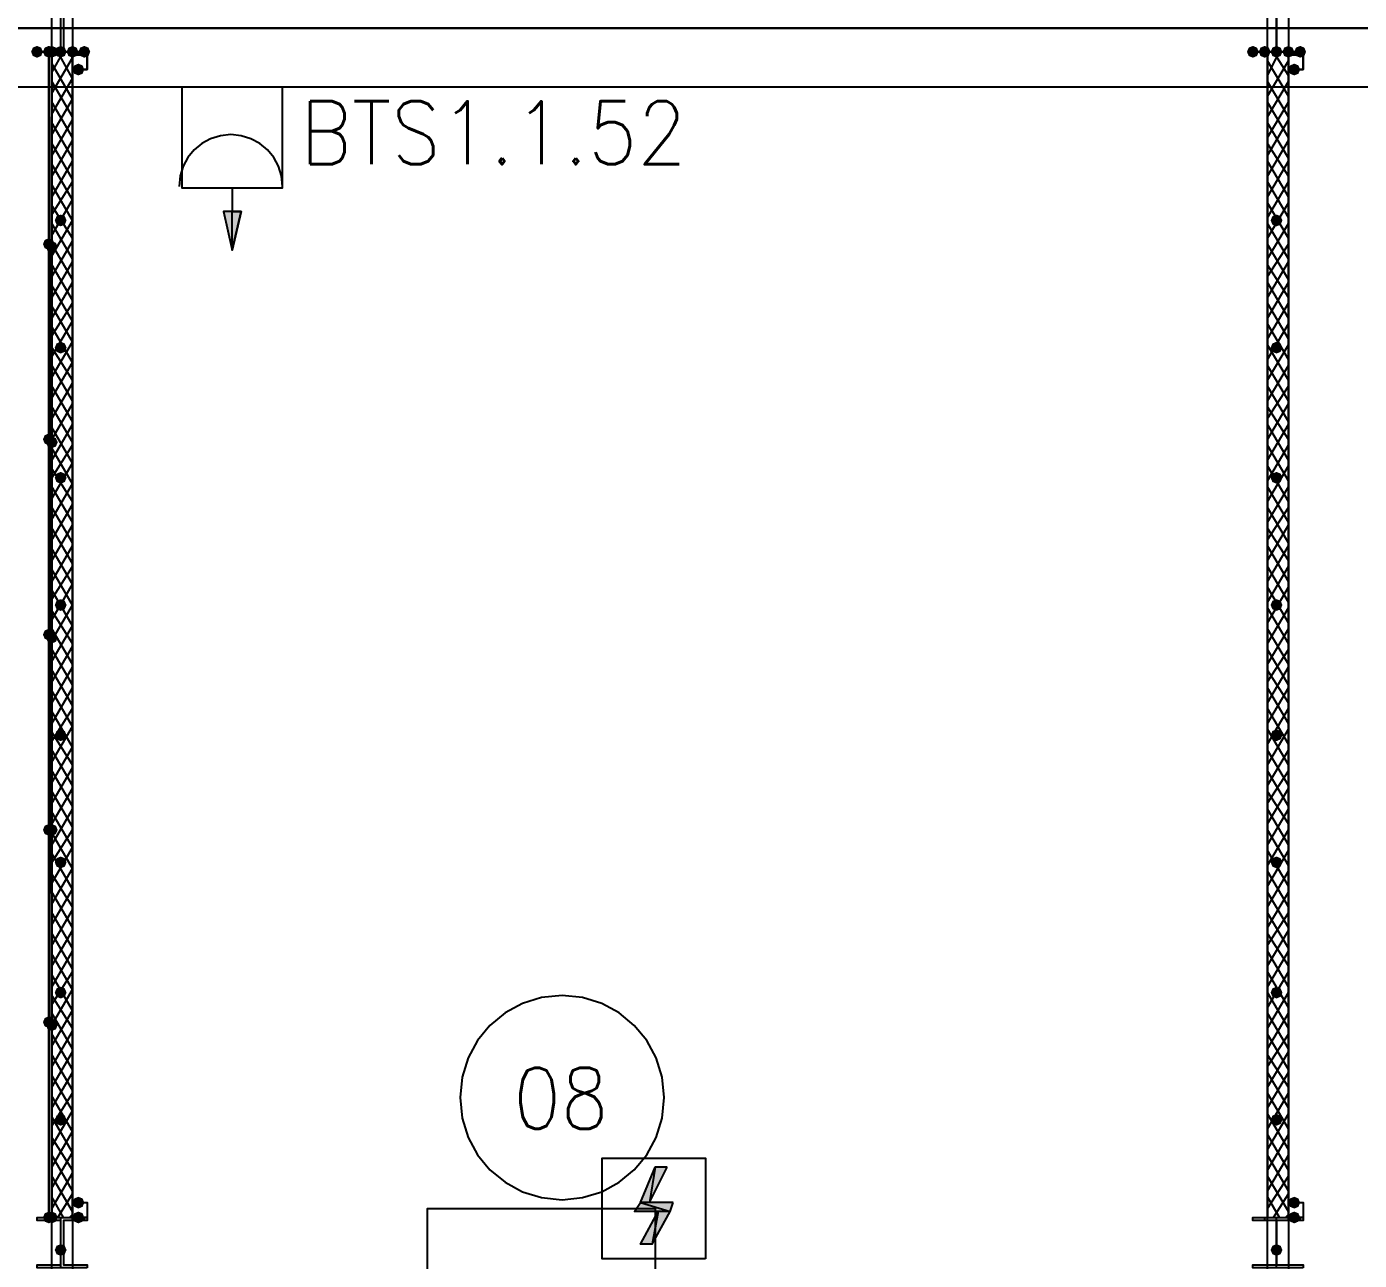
# Model space of a CAD drawing. Header units: millimetres. Extents: x 0 to 420, y 0 to 297.
# Drawn here: x 276.12 to 295.19, y 204.24 to 221.89 of the extents above; entities that cross this region are included whole.
import ezdxf

# ---------------------------------------------------------------- set-up
doc = ezdxf.new("R2010")
doc.units = ezdxf.units.MM
doc.layers.get('0').update_dxf_attribs({"linetype": 'CONTINUOUS'})
doc.styles.get("Standard").update_dxf_attribs({"font": 'STANDARD'})

msp = doc.modelspace()

# ---------------------------------------------------------------- hatches: boundary and pattern name
at = {"true_color": 0x000007}
for points in [[(276.352, 221.530333), (276.327129, 221.470537), (276.267333, 221.445667), (276.207538, 221.470537), (276.182667, 221.530333), (276.207537, 221.590129), (276.267333, 221.615), (276.327129, 221.590129)], [(276.521333, 221.530333), (276.496463, 221.470537), (276.436667, 221.445667), (276.376871, 221.470537), (276.352, 221.530333), (276.376871, 221.590129), (276.436667, 221.615), (276.496462, 221.590129)], [(276.690667, 221.530333), (276.665796, 221.470537), (276.606, 221.445667), (276.546204, 221.470537), (276.521333, 221.530333), (276.546204, 221.590129), (276.606, 221.615), (276.665796, 221.590129)], [(276.86, 221.530333), (276.835129, 221.470537), (276.775333, 221.445667), (276.715537, 221.470537), (276.690667, 221.530333), (276.715537, 221.590129), (276.775333, 221.615), (276.835129, 221.590129)], [(277.029333, 221.530333), (277.004462, 221.470537), (276.944667, 221.445667), (276.884871, 221.470537), (276.86, 221.530333), (276.884871, 221.590129), (276.944667, 221.615), (277.004462, 221.590129)], [(293.751, 221.530333), (293.726129, 221.470537), (293.666333, 221.445667), (293.606537, 221.470537), (293.581667, 221.530333), (293.606537, 221.590129), (293.666333, 221.615), (293.726129, 221.590129)], [(293.920333, 221.530333), (293.895463, 221.470537), (293.835667, 221.445667), (293.775871, 221.470537), (293.751, 221.530333), (293.775871, 221.590129), (293.835667, 221.615), (293.895462, 221.590129)], [(294.089667, 221.530333), (294.064796, 221.470537), (294.005, 221.445667), (293.945204, 221.470537), (293.920333, 221.530333), (293.945204, 221.590129), (294.005, 221.615), (294.064796, 221.590129)], [(294.259, 221.530333), (294.234129, 221.470537), (294.174333, 221.445667), (294.114537, 221.470537), (294.089667, 221.530333), (294.114537, 221.590129), (294.174333, 221.615), (294.234129, 221.590129)], [(294.428333, 221.530333), (294.403462, 221.470537), (294.343667, 221.445667), (294.283871, 221.470537), (294.259, 221.530333), (294.283871, 221.590129), (294.343667, 221.615), (294.403462, 221.590129)], [(276.944667, 221.276333), (276.919796, 221.216537), (276.86, 221.191667), (276.800204, 221.216537), (276.775333, 221.276333), (276.800204, 221.336129), (276.86, 221.361), (276.919796, 221.336129)], [(294.343667, 221.276333), (294.318796, 221.216537), (294.259, 221.191667), (294.199204, 221.216537), (294.174333, 221.276333), (294.199204, 221.336129), (294.259, 221.361), (294.318796, 221.336129)], [(276.690667, 219.117333), (276.665796, 219.057537), (276.606, 219.032667), (276.546204, 219.057537), (276.521333, 219.117333), (276.546204, 219.177129), (276.606, 219.202), (276.665796, 219.177129)], [(294.089667, 219.117333), (294.064796, 219.057537), (294.005, 219.032667), (293.945204, 219.057537), (293.920333, 219.117333), (293.945204, 219.177129), (294.005, 219.202), (294.064796, 219.177129)], [(276.690667, 217.297), (276.665796, 217.237204), (276.606, 217.212333), (276.546204, 217.237204), (276.521333, 217.297), (276.546204, 217.356796), (276.606, 217.381667), (276.665796, 217.356796)], [(294.089667, 217.297), (294.064796, 217.237204), (294.005, 217.212333), (293.945204, 217.237204), (293.920333, 217.297), (293.945204, 217.356796), (294.005, 217.381667), (294.064796, 217.356796)], [(276.690667, 215.434333), (276.665796, 215.374537), (276.606, 215.349667), (276.546204, 215.374537), (276.521333, 215.434333), (276.546204, 215.494129), (276.606, 215.519), (276.665796, 215.494129)], [(294.089667, 215.434333), (294.064796, 215.374537), (294.005, 215.349667), (293.945204, 215.374537), (293.920333, 215.434333), (293.945204, 215.494129), (294.005, 215.519), (294.064796, 215.494129)], [(276.690667, 213.614), (276.665796, 213.554204), (276.606, 213.529333), (276.546204, 213.554204), (276.521333, 213.614), (276.546204, 213.673796), (276.606, 213.698667), (276.665796, 213.673796)], [(294.089667, 213.614), (294.064796, 213.554204), (294.005, 213.529333), (293.945204, 213.554204), (293.920333, 213.614), (293.945204, 213.673796), (294.005, 213.698667), (294.064796, 213.673796)], [(276.690667, 211.751333), (276.665796, 211.691537), (276.606, 211.666667), (276.546204, 211.691537), (276.521333, 211.751333), (276.546204, 211.811129), (276.606, 211.836), (276.665796, 211.811129)], [(294.089667, 211.751333), (294.064796, 211.691537), (294.005, 211.666667), (293.945204, 211.691537), (293.920333, 211.751333), (293.945204, 211.811129), (294.005, 211.836), (294.064796, 211.811129)], [(276.690667, 209.931), (276.665796, 209.871204), (276.606, 209.846333), (276.546204, 209.871204), (276.521333, 209.931), (276.546204, 209.990796), (276.606, 210.015667), (276.665796, 209.990796)], [(294.089667, 209.931), (294.064796, 209.871204), (294.005, 209.846333), (293.945204, 209.871204), (293.920333, 209.931), (293.945204, 209.990796), (294.005, 210.015667), (294.064796, 209.990796)], [(276.690667, 208.068333), (276.665796, 208.008537), (276.606, 207.983667), (276.546204, 208.008537), (276.521333, 208.068333), (276.546204, 208.128129), (276.606, 208.153), (276.665796, 208.128129)], [(294.089667, 208.068333), (294.064796, 208.008537), (294.005, 207.983667), (293.945204, 208.008537), (293.920333, 208.068333), (293.945204, 208.128129), (294.005, 208.153), (294.064796, 208.128129)], [(276.690667, 206.248), (276.665796, 206.188204), (276.606, 206.163333), (276.546204, 206.188204), (276.521333, 206.248), (276.546204, 206.307796), (276.606, 206.332667), (276.665796, 206.307796)], [(294.089667, 206.248), (294.064796, 206.188204), (294.005, 206.163333), (293.945204, 206.188204), (293.920333, 206.248), (293.945204, 206.307796), (294.005, 206.332667), (294.064796, 206.307796)], [(276.944667, 205.062667), (276.919796, 205.002871), (276.86, 204.978), (276.800204, 205.002871), (276.775333, 205.062667), (276.800204, 205.122462), (276.86, 205.147333), (276.919796, 205.122463)], [(294.343667, 205.062667), (294.318796, 205.002871), (294.259, 204.978), (294.199204, 205.002871), (294.174333, 205.062667), (294.199204, 205.122462), (294.259, 205.147333), (294.318796, 205.122463)], [(276.563667, 204.851), (276.538796, 204.791204), (276.479, 204.766333), (276.419204, 204.791204), (276.394333, 204.851), (276.419204, 204.910796), (276.479, 204.935667), (276.538796, 204.910796)], [(276.944667, 204.851), (276.919796, 204.791204), (276.86, 204.766333), (276.800204, 204.791204), (276.775333, 204.851), (276.800204, 204.910796), (276.86, 204.935667), (276.919796, 204.910796)], [(294.343667, 204.851), (294.318796, 204.791204), (294.259, 204.766333), (294.199204, 204.791204), (294.174333, 204.851), (294.199204, 204.910796), (294.259, 204.935667), (294.318796, 204.910796)], [(276.690667, 204.385333), (276.665796, 204.325537), (276.606, 204.300667), (276.546204, 204.325537), (276.521333, 204.385333), (276.546204, 204.445129), (276.606, 204.47), (276.665796, 204.445129)], [(294.089667, 204.385333), (294.064796, 204.325537), (294.005, 204.300667), (293.945204, 204.325537), (293.920333, 204.385333), (293.945204, 204.445129), (294.005, 204.47), (294.064796, 204.445129)]]:
    msp.add_hatch(color=0, dxfattribs=at).paths.add_polyline_path(points, flags=0)
at = {"true_color": 0x0000fe}
for points in [[(276.563667, 221.530333), (276.538796, 221.470537), (276.479, 221.445667), (276.419204, 221.470537), (276.394333, 221.530333), (276.419204, 221.590129), (276.479, 221.615), (276.538796, 221.590129)], [(276.521333, 218.778667), (276.496463, 218.718871), (276.436667, 218.694), (276.376871, 218.718871), (276.352, 218.778667), (276.376871, 218.838462), (276.436667, 218.863333), (276.496462, 218.838463)], [(276.563667, 218.736333), (276.538796, 218.676537), (276.479, 218.651667), (276.419204, 218.676537), (276.394333, 218.736333), (276.419204, 218.796129), (276.479, 218.821), (276.538796, 218.796129)], [(276.521333, 215.984667), (276.496463, 215.924871), (276.436667, 215.9), (276.376871, 215.924871), (276.352, 215.984667), (276.376871, 216.044462), (276.436667, 216.069333), (276.496462, 216.044463)], [(276.563667, 215.942333), (276.538796, 215.882537), (276.479, 215.857667), (276.419204, 215.882537), (276.394333, 215.942333), (276.419204, 216.002129), (276.479, 216.027), (276.538796, 216.002129)], [(276.521333, 213.190667), (276.496463, 213.130871), (276.436667, 213.106), (276.376871, 213.130871), (276.352, 213.190667), (276.376871, 213.250462), (276.436667, 213.275333), (276.496462, 213.250463)], [(276.563667, 213.148333), (276.538796, 213.088537), (276.479, 213.063667), (276.419204, 213.088537), (276.394333, 213.148333), (276.419204, 213.208129), (276.479, 213.233), (276.538796, 213.208129)], [(276.521333, 210.396667), (276.496463, 210.336871), (276.436667, 210.312), (276.376871, 210.336871), (276.352, 210.396667), (276.376871, 210.456462), (276.436667, 210.481333), (276.496462, 210.456463)], [(276.563667, 210.396667), (276.538796, 210.336871), (276.479, 210.312), (276.419204, 210.336871), (276.394333, 210.396667), (276.419204, 210.456462), (276.479, 210.481333), (276.538796, 210.456463)], [(276.521333, 207.645), (276.496463, 207.585204), (276.436667, 207.560333), (276.376871, 207.585204), (276.352, 207.645), (276.376871, 207.704796), (276.436667, 207.729667), (276.496462, 207.704796)], [(276.563667, 207.602667), (276.538796, 207.542871), (276.479, 207.518), (276.419204, 207.542871), (276.394333, 207.602667), (276.419204, 207.662462), (276.479, 207.687333), (276.538796, 207.662463)], [(276.521333, 204.851), (276.496463, 204.791204), (276.436667, 204.766333), (276.376871, 204.791204), (276.352, 204.851), (276.376871, 204.910796), (276.436667, 204.935667), (276.496462, 204.910796)], [(276.521333, 204.851), (276.496463, 204.791204), (276.436667, 204.766333), (276.376871, 204.791204), (276.352, 204.851), (276.376871, 204.910796), (276.436667, 204.935667), (276.496462, 204.910796)]]:
    msp.add_hatch(color=0, dxfattribs=at).paths.add_polyline_path(points, flags=0)
at = {"true_color": 0x000007}
h = msp.add_hatch(color=0, dxfattribs=at)
h.paths.add_polyline_path([(276.479, 221.530333), (276.436667, 221.530333), (276.479, 204.851)], flags=0)
h.paths.add_polyline_path([(276.436667, 221.530333), (276.479, 204.851), (276.436667, 204.851)], flags=0)
at = {"true_color": 0x000006}
h = msp.add_hatch(color=0, dxfattribs=at)
h.paths.add_polyline_path([(279.188334, 219.244332), (279.061334, 218.693999), (279.061334, 219.244332)], flags=0)
h.paths.add_polyline_path([(279.061334, 218.693999), (279.061334, 219.244332), (278.934334, 219.244332)], flags=0)
at = {"true_color": 0x000001}
h = msp.add_hatch(color=0, dxfattribs=at)
h.paths.add_polyline_path([(285.284334, 205.570666), (285.115001, 205.570666), (285.030334, 205.062666)], flags=0)
h.paths.add_polyline_path([(285.115001, 205.570666), (285.030334, 205.062666), (284.903334, 205.062666)], flags=0)
h = msp.add_hatch(color=0, dxfattribs=at)
h.paths.add_polyline_path([(285.369001, 205.062666), (284.903334, 205.062666), (285.326667, 204.935666)], flags=0)
h.paths.add_polyline_path([(284.903334, 205.062666), (285.326667, 204.935666), (284.818667, 204.935666)], flags=0)
h = msp.add_hatch(color=0, dxfattribs=at)
h.paths.add_polyline_path([(285.326667, 204.935666), (285.157334, 204.935666), (285.072667, 204.469999)], flags=0)
h.paths.add_polyline_path([(285.157334, 204.935666), (285.072667, 204.469999), (284.903334, 204.469999)], flags=0)

# ---------------------------------------------------------------- linework, layer by layer
at = {"color": 0, "true_color": 0x00002b}
for points in [[(276.479, 187.748333), (276.479, 222.25), (258.868333, 222.25), (258.868333, 187.748333)], [(276.775333, 187.748333), (293.878, 187.748333), (293.878, 222.25), (276.775333, 222.25)], [(311.277, 222.25), (294.174333, 222.25), (294.174333, 187.748333), (311.277, 187.748333)]]:
    msp.add_lwpolyline(points, close=True, dxfattribs=at)
at = {"color": 0, "true_color": 0x000007}
for points in [[(276.987, 221.530333), (276.267333, 221.530333), (276.606, 221.530333), (276.606, 222.207667), (276.267333, 222.207667), (276.267333, 222.25), (276.987, 222.25), (276.987, 222.207667), (276.648333, 222.207667), (276.648333, 221.530333)], [(294.386, 221.530333), (293.666333, 221.530333), (294.005, 221.530333), (294.005, 222.207667), (293.666333, 222.207667), (293.666333, 222.25), (294.386, 222.25), (294.386, 222.207667), (294.005, 222.207667), (294.005, 221.530333)], [(242.189, 221.869), (242.189, 191.219667), (258.868333, 191.219667), (258.868333, 221.869), (392.557, 221.869), (392.557, 105.918), (258.868333, 105.918), (258.868333, 136.609667), (242.189, 136.609667), (242.189, 105.918), (108.500333, 105.918), (108.500333, 221.869)], [(276.479, 221.530333), (276.436667, 221.530333), (276.479, 204.851)], [(276.436667, 221.530333), (276.479, 204.851), (276.436667, 204.851)], [(276.436667, 221.530333), (276.436667, 204.851), (276.479, 204.851), (276.479, 221.530333)], [(276.436667, 221.530333), (276.436667, 204.851), (276.479, 204.851), (276.479, 221.530333)], [(276.775333, 204.851), (276.775333, 221.530333), (276.479, 221.530333), (276.479, 204.851)], [(276.987, 221.530333), (276.775333, 221.530333), (276.775333, 221.276333), (276.987, 221.276333)], [(276.987, 221.488), (276.987, 221.276333), (276.775333, 221.276333), (276.775333, 221.488)], [(294.174333, 204.851), (294.174333, 221.530333), (293.878, 221.530333), (293.878, 204.851)], [(294.386, 221.530333), (294.174333, 221.530333), (294.174333, 221.276333), (294.386, 221.276333)], [(294.386, 221.488), (294.386, 221.276333), (294.174333, 221.276333), (294.174333, 221.488)], [(276.987, 204.851), (276.775333, 204.851), (276.775333, 205.062667), (276.987, 205.062667), (276.987, 204.851), (276.775333, 204.851), (276.775333, 205.062667), (276.987, 205.062667)], [(294.386, 204.851), (294.174333, 204.851), (294.174333, 205.062667), (294.386, 205.062667), (294.386, 204.851), (294.174333, 204.851), (294.174333, 205.062667), (294.386, 205.062667)], [(276.987, 204.131333), (276.267333, 204.131333), (276.267333, 204.173667), (276.606, 204.173667), (276.606, 204.808667), (276.267333, 204.808667), (276.267333, 204.851), (276.987, 204.851), (276.987, 204.808667), (276.648333, 204.808667), (276.648333, 204.173667), (276.987, 204.173667)], [(294.386, 204.131333), (293.666333, 204.131333), (293.666333, 204.173667), (294.005, 204.173667), (294.005, 204.808667), (293.666333, 204.808667), (293.666333, 204.851), (294.386, 204.851), (294.386, 204.808667), (294.005, 204.808667), (294.005, 204.173667), (294.386, 204.173667)]]:
    msp.add_lwpolyline(points, close=True, dxfattribs=at)
for points in [[(276.606, 221.530333), (276.606, 222.25)], [(294.005, 221.530333), (294.005, 222.25)], [(276.436667, 221.530333), (276.436667, 204.851), (276.436667, 221.530333), (276.479, 204.851)], [(276.479, 221.488), (276.479, 221.530333)], [(276.479, 221.234), (276.648333, 221.530333)], [(276.479, 220.937667), (276.775333, 221.445667)], [(276.775333, 221.149333), (276.563667, 221.530333)], [(276.775333, 221.445667), (276.733, 221.530333)], [(276.86, 221.530333), (276.86, 221.488)], [(293.878, 221.488), (293.878, 221.530333)], [(293.878, 221.191667), (294.047333, 221.530333)], [(294.174333, 221.191667), (293.962667, 221.530333)], [(294.174333, 221.488), (294.132, 221.530333)], [(294.259, 221.530333), (294.259, 221.488)], [(276.775333, 220.853), (276.479, 221.361)], [(293.878, 220.895333), (294.174333, 221.403333)], [(294.174333, 220.895333), (293.878, 221.403333)], [(276.479, 220.641333), (276.775333, 221.149333)], [(276.775333, 220.599), (276.479, 221.107)], [(293.878, 220.599), (294.174333, 221.107)], [(294.174333, 220.599), (293.878, 221.107)], [(276.479, 220.345), (276.775333, 220.853)], [(276.775333, 220.302667), (276.479, 220.810667)], [(293.878, 220.302667), (294.174333, 220.810667)], [(294.174333, 220.302667), (293.878, 220.810667)], [(276.479, 220.048667), (276.775333, 220.556667)], [(276.775333, 220.006333), (276.479, 220.514333)], [(293.878, 220.048667), (294.174333, 220.556667)], [(294.174333, 220.006333), (293.878, 220.514333)], [(276.479, 219.752333), (276.775333, 220.260333)], [(276.775333, 219.71), (276.479, 220.218)], [(293.878, 219.752333), (294.174333, 220.260333)], [(294.174333, 219.752333), (293.878, 220.218)], [(276.479, 219.456), (276.775333, 219.964)], [(276.775333, 219.413667), (276.479, 219.921667)], [(293.878, 219.456), (294.174333, 219.964)], [(294.174333, 219.456), (293.878, 219.964)], [(276.479, 219.202), (276.775333, 219.667667)], [(276.775333, 219.117333), (276.479, 219.625333)], [(293.878, 219.159667), (294.174333, 219.667667)], [(294.174333, 219.159667), (293.878, 219.667667)], [(276.479, 218.905667), (276.775333, 219.413667)], [(276.775333, 218.863333), (276.479, 219.329)], [(293.878, 218.863333), (294.174333, 219.371333)], [(294.174333, 218.863333), (293.878, 219.371333)], [(276.479, 218.609333), (276.775333, 219.117333)], [(276.775333, 218.567), (276.479, 219.075)], [(293.878, 218.567), (294.174333, 219.075)], [(294.174333, 218.567), (293.878, 219.075)], [(276.479, 218.313), (276.775333, 218.821)], [(276.775333, 218.270667), (276.479, 218.778667)], [(293.878, 218.313), (294.174333, 218.778667)], [(294.174333, 218.270667), (293.878, 218.778667)], [(276.479, 218.016667), (276.775333, 218.524667)], [(276.775333, 217.974333), (276.479, 218.482333)], [(293.878, 218.016667), (294.174333, 218.524667)], [(294.174333, 218.016667), (293.878, 218.482333)], [(276.479, 217.720333), (276.775333, 218.228333)], [(276.775333, 217.678), (276.479, 218.186)], [(293.878, 217.720333), (294.174333, 218.228333)], [(294.174333, 217.720333), (293.878, 218.228333)], [(276.479, 217.466333), (276.775333, 217.932)], [(276.775333, 217.381667), (276.479, 217.889667)], [(293.878, 217.424), (294.174333, 217.932)], [(294.174333, 217.424), (293.878, 217.932)], [(276.479, 217.17), (276.775333, 217.678)], [(293.878, 217.127667), (294.174333, 217.635667)], [(294.174333, 217.127667), (293.878, 217.635667)], [(276.775333, 217.085333), (276.479, 217.593333)], [(276.479, 216.873667), (276.775333, 217.381667)], [(276.775333, 216.831333), (276.479, 217.297)], [(293.878, 216.831333), (294.174333, 217.339333)], [(294.174333, 216.831333), (293.878, 217.339333)], [(276.479, 216.577333), (276.775333, 217.085333)], [(276.775333, 216.535), (276.479, 217.043)], [(293.878, 216.535), (294.174333, 217.043)], [(294.174333, 216.535), (293.878, 217.043)], [(276.479, 216.281), (276.775333, 216.789)], [(276.775333, 216.238667), (276.479, 216.746667)], [(293.878, 216.281), (294.174333, 216.746667)], [(294.174333, 216.238667), (293.878, 216.746667)], [(276.479, 215.984667), (276.775333, 216.492667)], [(293.878, 215.984667), (294.174333, 216.492667)], [(276.775333, 215.942333), (276.479, 216.450333)], [(294.174333, 215.984667), (293.878, 216.450333)], [(276.479, 215.688333), (276.775333, 216.196333)], [(276.775333, 215.646), (276.479, 216.154)], [(293.878, 215.688333), (294.174333, 216.196333)], [(294.174333, 215.688333), (293.878, 216.196333)], [(276.479, 215.434333), (276.775333, 215.9)], [(293.878, 215.392), (294.174333, 215.9)], [(294.174333, 215.392), (293.878, 215.9)], [(276.775333, 215.349667), (276.479, 215.857667)], [(276.479, 215.138), (276.775333, 215.646)], [(276.775333, 215.095667), (276.479, 215.561333)], [(293.878, 215.095667), (294.174333, 215.603667)], [(294.174333, 215.095667), (293.878, 215.603667)], [(276.479, 214.841667), (276.775333, 215.349667)], [(276.775333, 214.799333), (276.479, 215.307333)], [(293.878, 214.799333), (294.174333, 215.307333)], [(294.174333, 214.799333), (293.878, 215.307333)], [(276.479, 214.545333), (276.775333, 215.053333)], [(276.775333, 214.503), (276.479, 215.011)], [(293.878, 214.545333), (294.174333, 215.011)], [(294.174333, 214.503), (293.878, 215.011)], [(276.479, 214.249), (276.775333, 214.757)], [(293.878, 214.249), (294.174333, 214.757)], [(276.775333, 214.206667), (276.479, 214.714667)], [(294.174333, 214.249), (293.878, 214.714667)], [(276.479, 213.952667), (276.775333, 214.460667)], [(276.775333, 213.910333), (276.479, 214.418333)], [(293.878, 213.952667), (294.174333, 214.460667)], [(294.174333, 213.952667), (293.878, 214.460667)], [(276.479, 213.698667), (276.775333, 214.164333)], [(276.775333, 213.614), (276.479, 214.122)], [(293.878, 213.656333), (294.174333, 214.164333)], [(294.174333, 213.656333), (293.878, 214.164333)], [(276.479, 213.402333), (276.775333, 213.910333)], [(276.775333, 213.317667), (276.479, 213.825667)], [(293.878, 213.36), (294.174333, 213.868)], [(294.174333, 213.36), (293.878, 213.868)], [(276.479, 213.106), (276.775333, 213.614)], [(276.775333, 213.063667), (276.479, 213.529333)], [(293.878, 213.063667), (294.174333, 213.571667)], [(294.174333, 213.063667), (293.878, 213.571667)], [(276.479, 212.809667), (276.775333, 213.317667)], [(276.775333, 212.767333), (276.479, 213.275333)], [(293.878, 212.767333), (294.174333, 213.275333)], [(294.174333, 212.767333), (293.878, 213.275333)], [(276.479, 212.513333), (276.775333, 213.021333)], [(276.775333, 212.471), (276.479, 212.979)], [(293.878, 212.513333), (294.174333, 212.979)], [(294.174333, 212.471), (293.878, 212.979)], [(276.479, 212.217), (276.775333, 212.725)], [(276.775333, 212.174667), (276.479, 212.682667)], [(293.878, 212.217), (294.174333, 212.725)], [(294.174333, 212.217), (293.878, 212.682667)], [(276.479, 211.920667), (276.775333, 212.428667)], [(276.775333, 211.878333), (276.479, 212.386333)], [(293.878, 211.920667), (294.174333, 212.428667)], [(294.174333, 211.920667), (293.878, 212.428667)], [(276.479, 211.666667), (276.775333, 212.132333)], [(276.775333, 211.582), (276.479, 212.09)], [(293.878, 211.624333), (294.174333, 212.132333)], [(294.174333, 211.624333), (293.878, 212.132333)], [(276.479, 211.370333), (276.775333, 211.878333)], [(276.775333, 211.328), (276.479, 211.793667)], [(293.878, 211.328), (294.174333, 211.836)], [(294.174333, 211.328), (293.878, 211.836)], [(276.479, 211.074), (276.775333, 211.582)], [(276.775333, 211.031667), (276.479, 211.539667)], [(293.878, 211.031667), (294.174333, 211.539667)], [(294.174333, 211.031667), (293.878, 211.539667)], [(276.479, 210.777667), (276.775333, 211.285667)], [(276.775333, 210.735333), (276.479, 211.243333)], [(293.878, 210.777667), (294.174333, 211.243333)], [(294.174333, 210.735333), (293.878, 211.243333)], [(276.479, 210.481333), (276.775333, 210.989333)], [(276.775333, 210.439), (276.479, 210.947)], [(293.878, 210.481333), (294.174333, 210.989333)], [(294.174333, 210.481333), (293.878, 210.947)], [(276.479, 210.185), (276.775333, 210.693)], [(276.775333, 210.142667), (276.479, 210.650667)], [(293.878, 210.185), (294.174333, 210.693)], [(294.174333, 210.185), (293.878, 210.693)], [(276.479, 209.931), (276.775333, 210.396667)], [(293.878, 209.888667), (294.174333, 210.396667)], [(294.174333, 209.888667), (293.878, 210.396667)], [(276.775333, 209.846333), (276.479, 210.354333)], [(276.479, 209.634667), (276.775333, 210.142667)], [(276.775333, 209.55), (276.479, 210.058)], [(293.878, 209.592333), (294.174333, 210.100333)], [(294.174333, 209.592333), (293.878, 210.100333)], [(276.479, 209.338333), (276.775333, 209.846333)], [(293.878, 209.296), (294.174333, 209.804)], [(294.174333, 209.296), (293.878, 209.804)], [(276.775333, 209.296), (276.479, 209.761667)], [(276.479, 209.042), (276.775333, 209.55)], [(276.775333, 208.999667), (276.479, 209.507667)], [(293.878, 208.999667), (294.174333, 209.507667)], [(294.174333, 208.999667), (293.878, 209.507667)], [(276.479, 208.745667), (276.775333, 209.253667)], [(276.775333, 208.703333), (276.479, 209.211333)], [(293.878, 208.745667), (294.174333, 209.211333)], [(294.174333, 208.703333), (293.878, 209.211333)], [(276.479, 208.449333), (276.775333, 208.957333)], [(276.775333, 208.407), (276.479, 208.915)], [(293.878, 208.449333), (294.174333, 208.957333)], [(294.174333, 208.449333), (293.878, 208.915)], [(276.479, 208.153), (276.775333, 208.661)], [(293.878, 208.153), (294.174333, 208.661)], [(294.174333, 208.153), (293.878, 208.661)], [(276.775333, 208.110667), (276.479, 208.618667)], [(276.479, 207.899), (276.775333, 208.364667)], [(276.775333, 207.814333), (276.479, 208.322333)], [(293.878, 207.856667), (294.174333, 208.364667)], [(294.174333, 207.856667), (293.878, 208.364667)], [(276.479, 207.602667), (276.775333, 208.110667)], [(293.878, 207.560333), (294.174333, 208.068333)], [(294.174333, 207.560333), (293.878, 208.068333)], [(276.775333, 207.560333), (276.479, 208.026)], [(285.242, 206.5655), (285.212328, 206.859844), (285.127228, 207.133996), (284.992572, 207.382083), (284.814232, 207.598232), (284.598083, 207.776572), (284.349996, 207.911228), (284.075844, 207.996328), (283.7815, 208.026), (283.487156, 207.996328), (283.213004, 207.911228), (282.964917, 207.776572), (282.748768, 207.598232), (282.570428, 207.382083), (282.435772, 207.133996), (282.350672, 206.859844), (282.321, 206.5655)], [(276.479, 207.306333), (276.775333, 207.814333)], [(276.775333, 207.264), (276.479, 207.772)], [(293.878, 207.264), (294.174333, 207.772)], [(294.174333, 207.264), (293.878, 207.772)], [(276.479, 207.01), (276.775333, 207.518)], [(276.775333, 206.967667), (276.479, 207.475667)], [(293.878, 207.01), (294.174333, 207.475667)], [(294.174333, 206.967667), (293.878, 207.475667)], [(276.479, 206.713667), (276.775333, 207.221667)], [(276.775333, 206.671333), (276.479, 207.179333)], [(293.878, 206.713667), (294.174333, 207.221667)], [(294.174333, 206.713667), (293.878, 207.179333)], [(276.479, 206.417333), (276.775333, 206.925333)], [(293.878, 206.417333), (294.174333, 206.925333)], [(294.174333, 206.417333), (293.878, 206.925333)], [(276.775333, 206.375), (276.479, 206.883)], [(276.479, 206.163333), (276.775333, 206.629)], [(276.775333, 206.078667), (276.479, 206.586667)], [(282.321, 206.5655), (282.350672, 206.271156), (282.435772, 205.997004), (282.570428, 205.748917), (282.748768, 205.532768), (282.964917, 205.354428), (283.213004, 205.219772), (283.487156, 205.134672), (283.7815, 205.105), (284.075844, 205.134672), (284.349996, 205.219772), (284.598083, 205.354428), (284.814232, 205.532768), (284.992572, 205.748917), (285.127228, 205.997004), (285.212328, 206.271156), (285.242, 206.5655)], [(293.878, 206.121), (294.174333, 206.629)], [(294.174333, 206.121), (293.878, 206.629)], [(276.479, 205.867), (276.775333, 206.375)], [(276.775333, 205.782333), (276.479, 206.290333)], [(293.878, 205.824667), (294.174333, 206.332667)], [(294.174333, 205.824667), (293.878, 206.332667)], [(276.479, 205.570667), (276.775333, 206.078667)], [(276.775333, 205.528333), (276.479, 205.994)], [(293.878, 205.528333), (294.174333, 206.036333)], [(294.174333, 205.528333), (293.878, 206.036333)], [(276.479, 205.274333), (276.775333, 205.782333)], [(276.775333, 205.232), (276.479, 205.74)], [(284.353001, 205.697666), (285.834667, 205.697666)], [(293.878, 205.232), (294.174333, 205.74)], [(294.174333, 205.232), (293.878, 205.74)], [(276.479, 204.978), (276.775333, 205.486)], [(276.775333, 204.935667), (276.479, 205.443667)], [(293.878, 204.978), (294.174333, 205.443667)], [(294.174333, 204.935667), (293.878, 205.443667)], [(276.648333, 204.851), (276.479, 205.147333)], [(276.563667, 204.851), (276.775333, 205.189667)], [(294.047333, 204.851), (293.878, 205.147333)], [(293.962667, 204.851), (294.174333, 205.189667)], [(276.267333, 204.808667), (276.267333, 204.851)], [(276.436667, 204.808667), (276.436667, 204.851)], [(276.606, 204.131333), (276.606, 204.851)], [(276.733, 204.851), (276.775333, 204.893333)], [(276.775333, 204.808667), (276.775333, 204.851)], [(276.944667, 204.808667), (276.944667, 204.851)], [(293.666333, 204.808667), (293.666333, 204.851)], [(293.835667, 204.808667), (293.835667, 204.851)], [(293.878, 204.851), (293.878, 204.893333)], [(294.005, 204.131333), (294.005, 204.851)], [(294.132, 204.851), (294.174333, 204.893333)], [(294.174333, 204.808667), (294.174333, 204.851)], [(294.343667, 204.808667), (294.343667, 204.851)]]:
    msp.add_lwpolyline(points, dxfattribs=at)
at = {"color": 0, "true_color": 0x0000fe}
msp.add_lwpolyline([(242.189, 221.869), (108.500333, 221.869), (108.500333, 105.918), (242.189, 105.918), (242.189, 136.609667), (258.868333, 136.609667), (258.868333, 105.918), (392.557, 105.918), (392.557, 221.869), (258.868333, 221.869), (258.868333, 191.219667), (242.189, 191.219667)], close=True, dxfattribs=at)
at = {"color": 0, "true_color": 0x000006}
for points in [[(114.342335, 107.526666), (368.215334, 107.526666), (379.899333, 107.526666), (379.899333, 221.022332), (115.908668, 221.022332), (115.908668, 218.778666), (121.496668, 218.778666), (121.496668, 164.591999)], [(279.781001, 219.604166), (279.765949, 219.75347), (279.722782, 219.892532), (279.654478, 220.018373), (279.564016, 220.128014), (279.454375, 220.218477), (279.328533, 220.286781), (279.189471, 220.329948), (279.040167, 220.344999), (278.890863, 220.329948), (278.751801, 220.286781), (278.62596, 220.218477), (278.516319, 220.128014), (278.425856, 220.018373), (278.357552, 219.892532), (278.314385, 219.75347), (278.299334, 219.604166)], [(279.061334, 219.582999), (279.061334, 219.244332), (278.934334, 219.244332), (279.061334, 218.693999), (279.188334, 219.244332), (279.061334, 219.244332)]]:
    msp.add_lwpolyline(points, dxfattribs=at)
for points in [[(278.341667, 221.022332), (278.341667, 219.582999), (279.781001, 219.582999), (279.781001, 221.022332)], [(279.061334, 218.693999), (279.061334, 219.244332), (278.934334, 219.244332)], [(279.188334, 219.244332), (279.061334, 218.693999), (279.061334, 219.244332)]]:
    msp.add_lwpolyline(points, close=True, dxfattribs=at)
at = {"color": 0, "true_color": 0x000001}
for points in [[(285.834667, 204.258333), (284.353001, 204.258333), (284.353001, 205.697666), (285.834667, 205.697666)], [(285.115001, 205.570666), (285.030334, 205.062666), (284.903334, 205.062666)], [(285.284334, 205.570666), (285.115001, 205.570666), (285.030334, 205.062666)], [(284.903334, 205.062666), (285.326667, 204.935666), (284.818667, 204.935666)], [(285.369001, 205.062666), (284.903334, 205.062666), (285.326667, 204.935666)], [(285.157334, 204.935666), (285.072667, 204.469999), (284.903334, 204.469999)], [(285.326667, 204.935666), (285.157334, 204.935666), (285.072667, 204.469999)]]:
    msp.add_lwpolyline(points, close=True, dxfattribs=at)
msp.add_lwpolyline([(264.244667, 189.526333), (281.855334, 189.526333), (281.855334, 204.977999), (285.115001, 204.977999), (285.115001, 189.526333), (298.958, 189.526333), (298.958, 204.977999), (302.471667, 204.977999), (302.471667, 189.526333), (315.679667, 189.526333), (316.399334, 189.526333), (316.399334, 190.245999), (316.399334, 204.977999), (319.870667, 204.977999), (319.870667, 189.526333), (333.078667, 189.526333)], dxfattribs=at)

# ---------------------------------------------------------------- texts
at = {"color": 0, "true_color": 0x000007, "attachment_point": 1}
for s, insert, char_height, width in [('BTS1.1.52', (280.035, 220.823237), 0.90157, 5.10889626), ('08', (283.082997, 206.993034), 0.872032, 1.06581688)]:
    msp.add_mtext(s, dxfattribs=dict(at, insert=insert, char_height=char_height, width=width))

doc.saveas('drawing.dxf')
